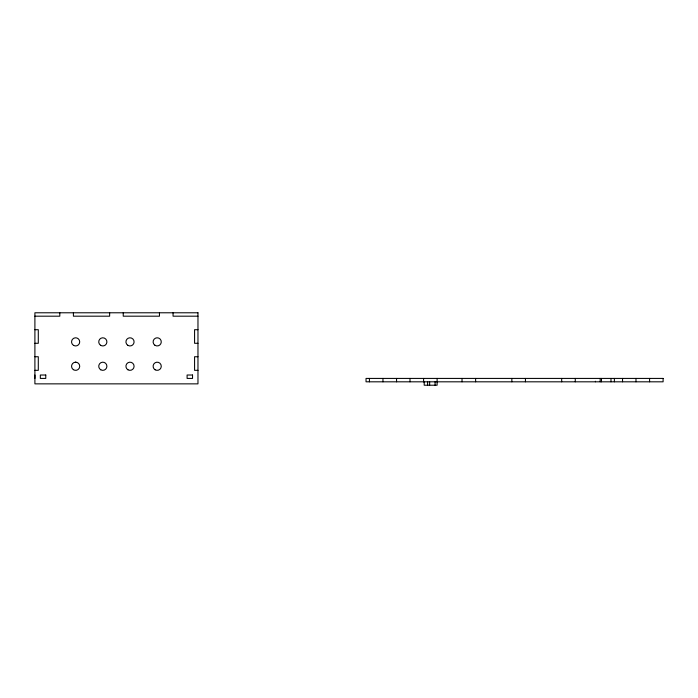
<?xml version="1.0" encoding="UTF-8"?>
<svg xmlns="http://www.w3.org/2000/svg" width="698" height="698" viewBox="0 0 698 698"><rect width="100%" height="100%" fill="white"/><g stroke="black" fill="none" stroke-linecap="round" stroke-linejoin="round"><path stroke-width="1.05" d="M34.9 378.421L34.9 375.018M75.89 362.192L75.384 362.192M34.9 316.185L59.81 316.185L59.81 312.783M197.97 316.185L173.06 316.185L173.06 312.783M34.9 329.7L38.294 329.7L38.294 343.294L34.9 343.294M197.97 329.7L194.576 329.7L194.576 343.294L197.97 343.294M34.9 356.739L38.294 356.739L38.294 370.333L34.9 370.333M197.97 356.739L194.576 356.739L194.576 370.333L197.97 370.333M649.576 378.421L649.576 381.815M635.983 378.421L635.983 381.815M622.537 378.421L622.537 381.815M614.38 378.421L614.38 381.815M610.986 378.421L610.986 381.815M601.467 378.421L601.467 381.815M600.184 378.421L600.184 381.815M595.429 381.248L595.429 381.815M575.274 378.421L575.274 381.815M561.681 378.421L561.681 381.815M525.446 378.421L525.446 381.815M511.852 378.421L511.852 381.815M475.617 378.421L475.617 381.815M462.024 378.421L462.024 381.815M437.114 378.421L437.114 385.217L424.201 385.217L424.201 381.815M435.072 381.815L435.072 385.217M429.636 381.815L429.636 385.217M427.595 381.815L427.595 385.217M423.59 378.421L423.59 381.815M409.996 378.421L409.996 381.815M396.551 378.421L396.551 381.815M382.958 378.421L382.958 381.815M369.434 378.421L369.434 381.815M159.467 312.783L159.467 316.185L123.232 316.185L123.232 312.783M109.638 312.783L109.638 316.185L73.403 316.185L73.403 312.783M197.97 312.783L34.9 312.783L34.9 383.856L197.97 383.856L197.97 312.783M45.771 375.018L40.336 375.018L40.336 378.421L45.771 378.421L45.771 375.018M192.535 375.018L187.099 375.018L187.099 378.421L192.535 378.421L192.535 375.018M663.1 378.421L366.04 378.421L366.04 381.815L663.1 381.815L663.1 378.421M155.157 369.8A4.075 4.075 0 0 0 161.273 366.267A4.075 4.075 0 0 0 155.157 362.733A4.075 4.075 0 0 0 155.157 369.8M127.97 369.8A4.075 4.075 0 0 0 134.086 366.267A4.075 4.075 0 0 0 127.97 362.733A4.075 4.075 0 0 0 127.97 369.8M100.782 369.8A4.075 4.075 0 0 0 106.899 366.267A4.075 4.075 0 0 0 100.782 362.733A4.075 4.075 0 0 0 100.782 369.8M73.377 369.661A4.075 4.075 0 0 0 79.712 366.52A4.075 4.075 0 0 0 73.822 362.611A4.075 4.075 0 0 0 73.377 369.661M154.939 345.266A4.075 4.075 0 0 0 161.264 342.125A4.075 4.075 0 0 0 155.384 338.216A4.075 4.075 0 0 0 154.939 345.266M127.751 345.266A4.075 4.075 0 0 0 134.077 342.125A4.075 4.075 0 0 0 128.196 338.216A4.075 4.075 0 0 0 127.751 345.266M100.564 345.266A4.075 4.075 0 0 0 106.89 342.125A4.075 4.075 0 0 0 101.009 338.216A4.075 4.075 0 0 0 100.564 345.266M73.595 345.405A4.075 4.075 0 0 0 79.712 341.872A4.075 4.075 0 0 0 73.595 338.338A4.075 4.075 0 0 0 73.595 345.405"/></g></svg>
